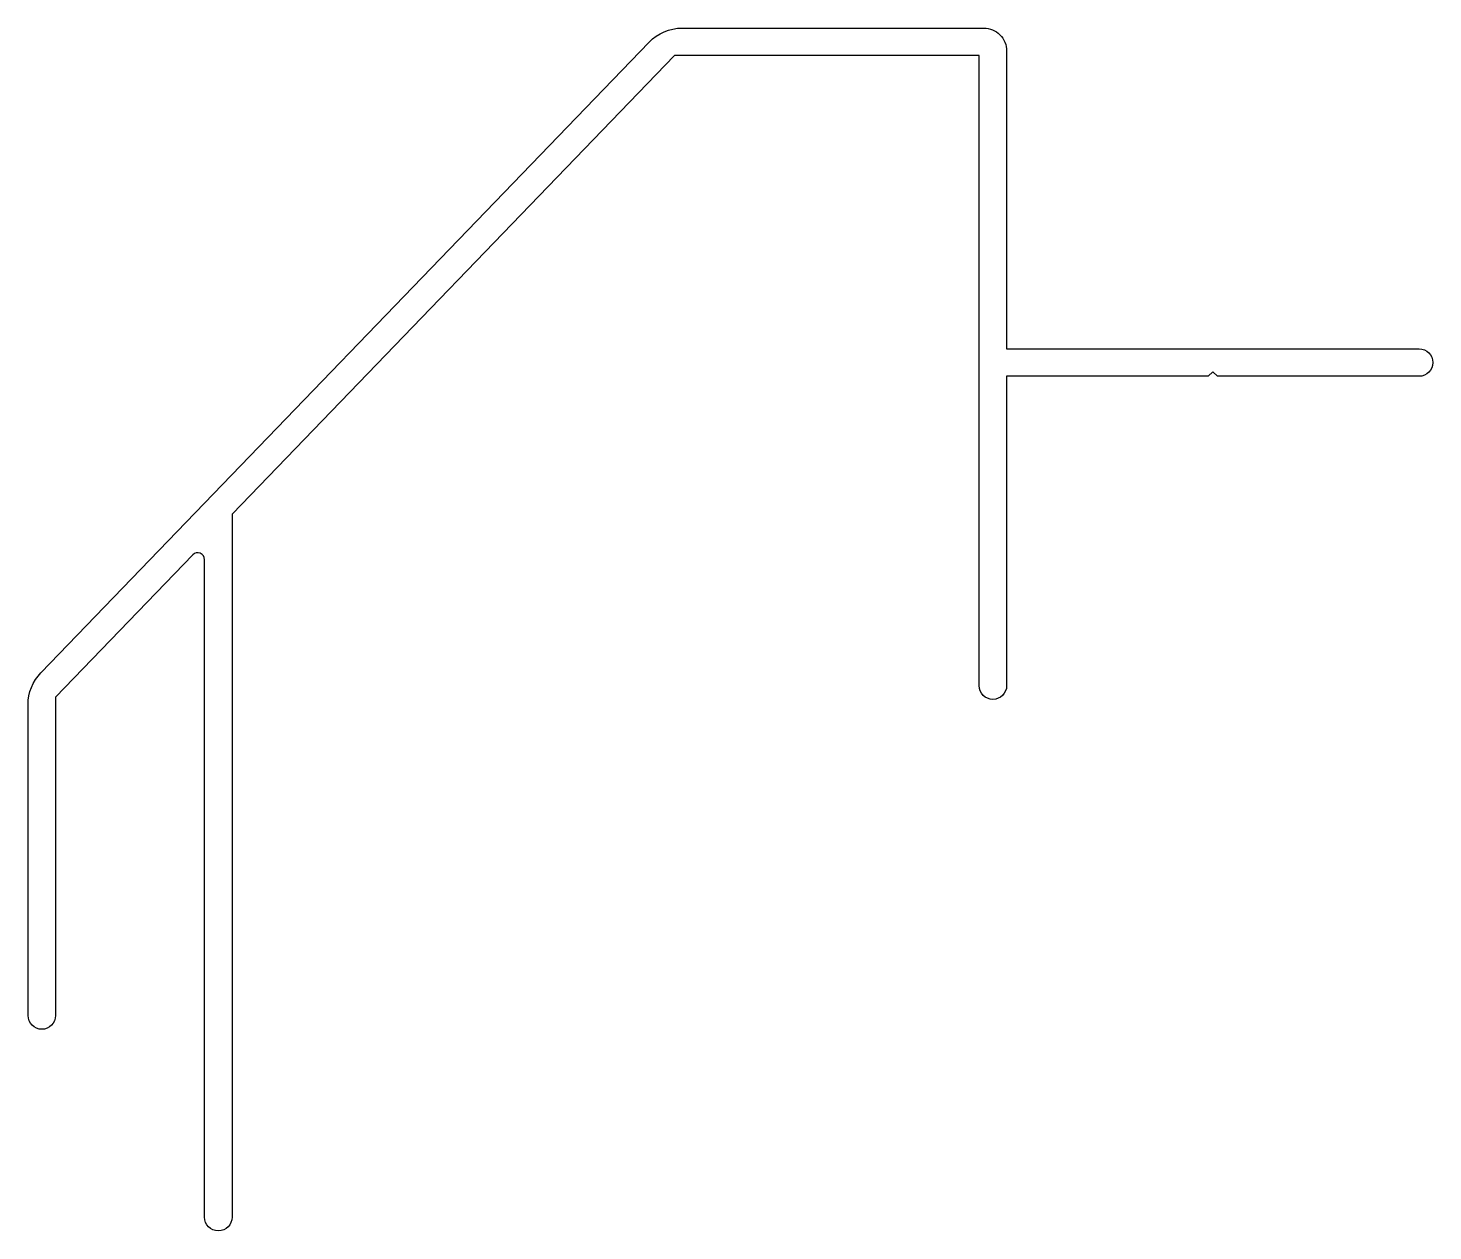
# Model space of a CAD drawing. Extents: x 135.4 to 196.7, y 189.5 to 242.
import ezdxf

# ---------------------------------------------------------------- set-up
doc = ezdxf.new("R2010")
doc.units = 0
doc.layers.add('ANA', color=220, linetype='CONTINUOUS')

msp = doc.modelspace()

# ---------------------------------------------------------------- linework, layer by layer
at = {"layer": 'ANA', "color": 7}
msp.add_lwpolyline([(176.924, 213.285), (176.924, 240.785), (163.624, 240.785), (144.324, 220.77), (144.324, 190.085, -1), (143.124, 190.085), (143.124, 218.782, 0.674773), (142.608, 218.991), (136.624, 212.785), (136.624, 198.885, -1), (135.424, 198.885), (135.424, 212.462, -0.194192), (135.984, 213.85), (162.524, 241.373, -0.203641), (163.964, 241.985), (177.124, 241.985, -0.414214), (178.124, 240.985), (178.124, 227.985), (196.124, 227.985, -1), (196.124, 226.785), (187.324, 226.785), (187.124, 226.985), (186.924, 226.785), (178.124, 226.785), (178.124, 213.285, -1)], format="xyb", close=True, dxfattribs=at)

doc.saveas('drawing.dxf')
